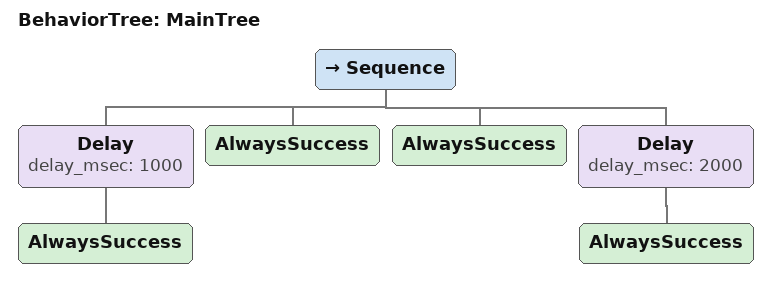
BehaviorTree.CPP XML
<?xml version="1.0"?>
<root BTCPP_format="4" main_tree_to_execute="MainTree">
    <BehaviorTree ID="MainTree">
        <Sequence>
            <Delay delay_msec="1000">
                <AlwaysSuccess/>
            </Delay>
            <AlwaysSuccess/>
            <AlwaysSuccess/>
            <Delay delay_msec="2000">
                <AlwaysSuccess/>
            </Delay>
        </Sequence>
    </BehaviorTree>
</root>
